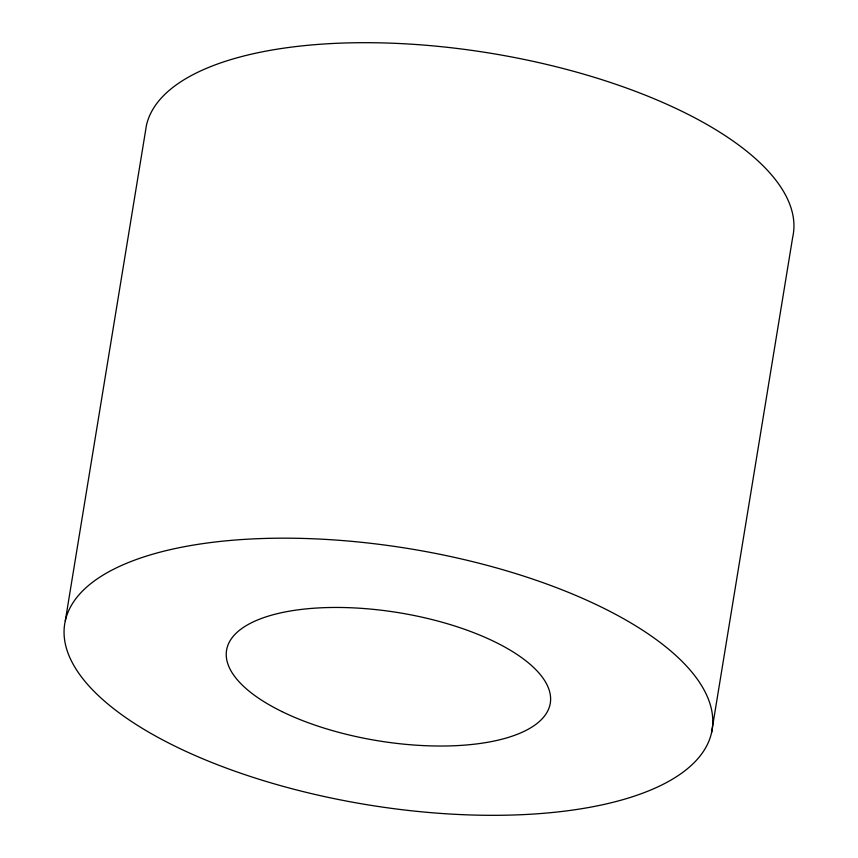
<?xml version="1.0" encoding="UTF-8"?>
<svg xmlns="http://www.w3.org/2000/svg" width="858" height="858" viewBox="0 0 858 858"><rect width="100%" height="100%" fill="white"/><g stroke="black" fill="none" stroke-linecap="round" stroke-linejoin="round"><path stroke-width="1.29" d="M65.294 620.849L146.439 125.354A328.003 129.74 9.3 0 1 497.876 54.462A328.003 129.74 9.3 0 1 792.706 237.151L711.561 732.646A328.003 129.74 9.3 0 1 202.349 758.611A328.003 129.74 9.3 0 1 251.373 538.985A328.003 129.74 9.3 0 1 711.561 732.646M282.014 711.604A163.996 64.865 9.3 0 0 547.629 711.164A163.996 64.865 9.3 0 0 335.65 607.453A163.996 64.865 9.3 0 0 282.014 711.604"/></g></svg>
